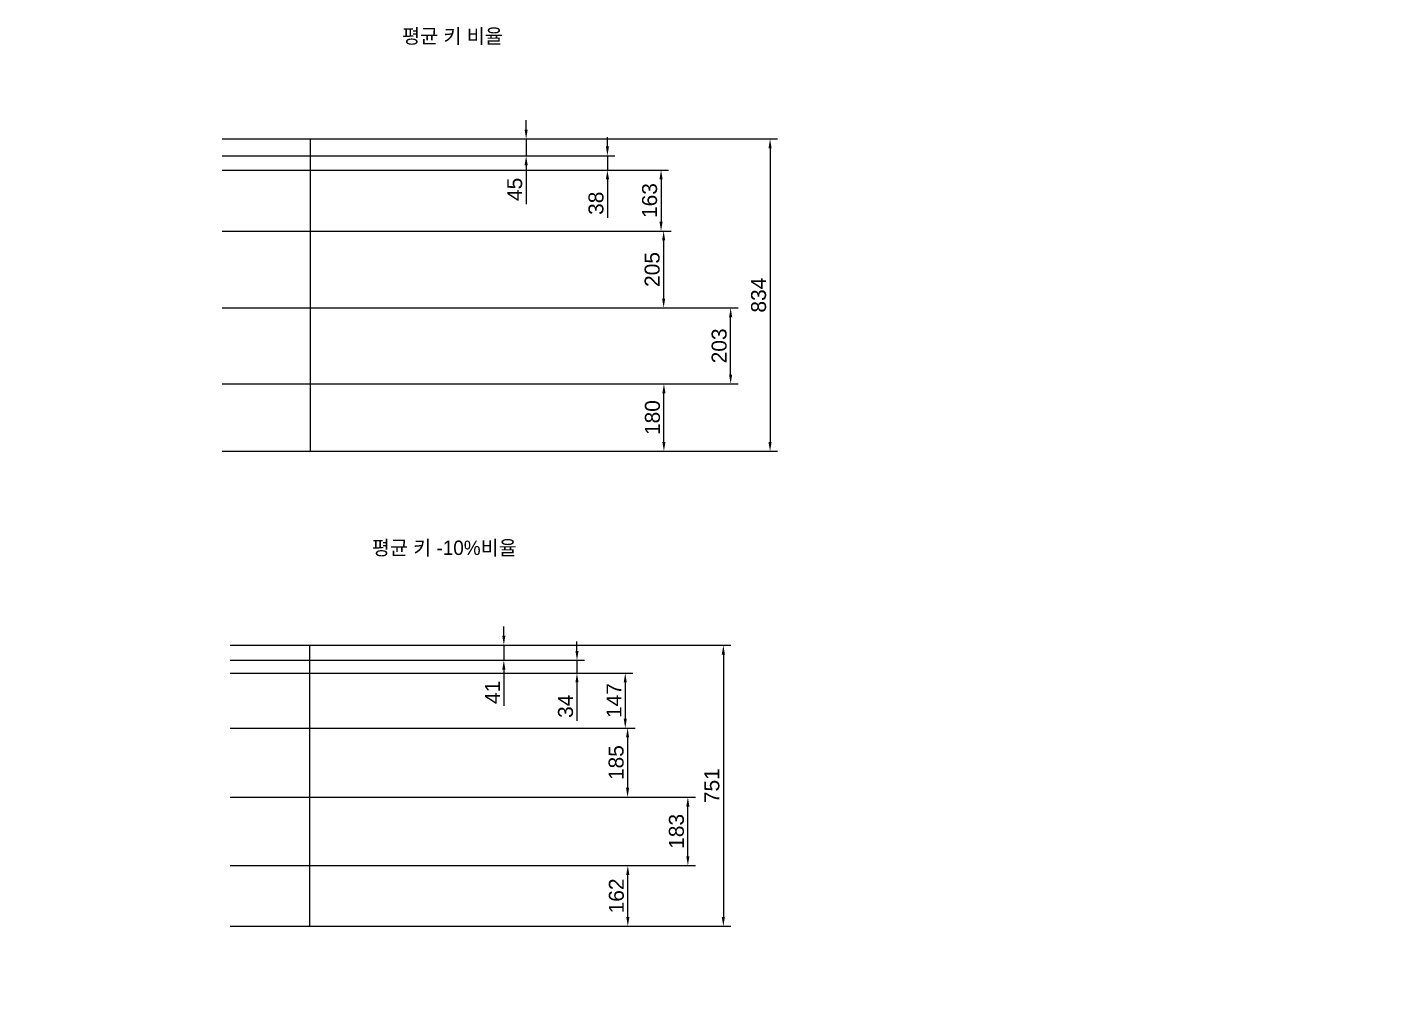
# Model space of a CAD drawing. Header units: millimetres. Extents: x -281 to 18273, y 674 to 20387.
# Drawn here: x 5051 to 8669, y 796 to 3356 of the extents above; entities that cross this region are included whole.
import ezdxf

# ---------------------------------------------------------------- set-up
doc = ezdxf.new("R2010")
doc.units = ezdxf.units.MM
doc.header["$PDMODE"] = 35
doc.header["$PDSIZE"] = 5
doc.styles.get("Standard").update_dxf_attribs({"font": 'arial.ttf'})
doc.dimstyles.new('이연주', dxfattribs={"dimscale": 10, "dimtxt": 4, "dimasz": 2.5, "dimexe": 2, "dimexo": 8, "dimgap": 1, "dimtad": 1, "dimdec": 0, "dimtxsty": 'Standard', "dimcen": 0, "dimclrd": 1, "dimclre": 1, "dimclrt": 2, "dimadec": 0, "dimazin": 0, "dimtfac": 1, "dimtdec": 0, "dimtmove": 0, "dimatfit": 3, "dimfxl": 1, "dimarcsym": 0})

# ---------------------------------------------------------------- blocks, each defined once
blk = doc.blocks.new('*D55')
at = {"color": 1, "lineweight": -2, "transparency": 16777216}
for p, q in [((5887.3, 2403.5), (6771.4, 2403.5)), ((6751.4, 2248.5), (6751.4, 2378.5)), ((5887.3, 2223.5), (6771.4, 2223.5))]:
    blk.add_line(p, q, dxfattribs=at)
at = {"color": 1, "transparency": 16777216}
for points in [[(6747.2, 2378.5), (6755.5, 2378.5), (6751.4, 2403.5)], [(6747.2, 2248.5), (6755.5, 2248.5), (6751.4, 2223.5)]]:
    blk.add_solid(points, dxfattribs=at)
at = {"layer": 'Defpoints', "color": 0, "transparency": 16777216}
for p in [(5807.3, 2403.5), (6751.4, 2403.5), (5807.3, 2223.5)]:
    blk.add_point(p, dxfattribs=at)
at = {"color": 2, "transparency": 16777216, "insert": (6720.9, 2313.5), "char_height": 40, "attachment_point": 5, "rotation": 90}
blk.add_mtext('180', dxfattribs=at)
blk = doc.blocks.new('*D56')
at = {"color": 1, "lineweight": -2, "transparency": 16777216}
for p, q in [((6070.9, 2606.5), (6949.6, 2606.5)), ((6929.6, 2428.5), (6929.6, 2581.5)), ((5887.3, 2403.5), (6949.6, 2403.5))]:
    blk.add_line(p, q, dxfattribs=at)
at = {"color": 1, "transparency": 16777216}
for points in [[(6925.4, 2581.5), (6933.7, 2581.5), (6929.6, 2606.5)], [(6925.4, 2428.5), (6933.7, 2428.5), (6929.6, 2403.5)]]:
    blk.add_solid(points, dxfattribs=at)
at = {"layer": 'Defpoints', "color": 0, "transparency": 16777216}
for p in [(5990.9, 2606.5), (6929.6, 2606.5), (5807.3, 2403.5)]:
    blk.add_point(p, dxfattribs=at)
at = {"color": 2, "transparency": 16777216, "insert": (6899.1, 2505), "char_height": 40, "attachment_point": 5, "rotation": 90}
blk.add_mtext('203', dxfattribs=at)
blk = doc.blocks.new('*D57')
at = {"color": 1, "lineweight": -2, "transparency": 16777216}
for p, q in [((5887.3, 2811.5), (6770.7, 2811.5)), ((6750.7, 2786.5), (6750.7, 2631.5)), ((5887.3, 2606.5), (6770.7, 2606.5))]:
    blk.add_line(p, q, dxfattribs=at)
at = {"color": 1, "transparency": 16777216}
for points in [[(6746.5, 2786.5), (6754.8, 2786.5), (6750.7, 2811.5)], [(6746.5, 2631.5), (6754.8, 2631.5), (6750.7, 2606.5)]]:
    blk.add_solid(points, dxfattribs=at)
at = {"layer": 'Defpoints', "color": 0, "transparency": 16777216}
for p in [(5807.3, 2811.5), (5807.3, 2606.5), (6750.7, 2606.5)]:
    blk.add_point(p, dxfattribs=at)
at = {"color": 2, "transparency": 16777216, "insert": (6720.2, 2709), "char_height": 40, "attachment_point": 5, "rotation": 90}
blk.add_mtext('205', dxfattribs=at)
blk = doc.blocks.new('*D58')
at = {"color": 1, "lineweight": -2, "transparency": 16777216}
for p, q in [((5887.3, 2974.5), (6763.7, 2974.5)), ((6743.7, 2949.5), (6743.7, 2836.5)), ((5887.3, 2811.5), (6763.7, 2811.5))]:
    blk.add_line(p, q, dxfattribs=at)
at = {"color": 1, "transparency": 16777216}
for points in [[(6739.6, 2949.5), (6747.9, 2949.5), (6743.7, 2974.5)], [(6739.6, 2836.5), (6747.9, 2836.5), (6743.7, 2811.5)]]:
    blk.add_solid(points, dxfattribs=at)
at = {"layer": 'Defpoints', "color": 0, "transparency": 16777216}
for p in [(5807.3, 2974.5), (5807.3, 2811.5), (6743.7, 2811.5)]:
    blk.add_point(p, dxfattribs=at)
at = {"color": 2, "transparency": 16777216, "insert": (6713.3, 2893), "char_height": 40, "attachment_point": 5, "rotation": 90}
blk.add_mtext('163', dxfattribs=at)
blk = doc.blocks.new('*D59')
at = {"color": 1, "lineweight": -2, "transparency": 16777216}
for p, q in [((6600.5, 3037.5), (6600.5, 3062.5)), ((5887.3, 3012.5), (6620.5, 3012.5)), ((6600.5, 3012.5), (6600.5, 2974.5)), ((5887.3, 2974.5), (6620.5, 2974.5)), ((6600.5, 2949.5), (6600.5, 2847.1))]:
    blk.add_line(p, q, dxfattribs=at)
at = {"color": 1, "transparency": 16777216}
for points in [[(6596.4, 3037.5), (6604.7, 3037.5), (6600.5, 3012.5)], [(6596.4, 2949.5), (6604.7, 2949.5), (6600.5, 2974.5)]]:
    blk.add_solid(points, dxfattribs=at)
at = {"layer": 'Defpoints', "color": 0, "transparency": 16777216}
for p in [(5807.3, 3012.5), (5807.3, 2974.5), (6600.5, 2974.5)]:
    blk.add_point(p, dxfattribs=at)
at = {"color": 2, "transparency": 16777216, "insert": (6570.1, 2885.8), "char_height": 40, "attachment_point": 5, "rotation": 90}
blk.add_mtext('38', dxfattribs=at)
blk = doc.blocks.new('*D60')
at = {"color": 1, "lineweight": -2, "transparency": 16777216}
for p, q in [((6383.4, 3082.5), (6383.4, 3107.5)), ((5887.3, 3057.5), (6403.4, 3057.5)), ((6383.4, 3057.5), (6383.4, 3012.5)), ((5887.3, 3012.5), (6403.4, 3012.5)), ((6383.4, 2987.5), (6383.4, 2883.3))]:
    blk.add_line(p, q, dxfattribs=at)
at = {"color": 1, "transparency": 16777216}
for points in [[(6379.3, 3082.5), (6387.6, 3082.5), (6383.4, 3057.5)], [(6379.3, 2987.5), (6387.6, 2987.5), (6383.4, 3012.5)]]:
    blk.add_solid(points, dxfattribs=at)
at = {"layer": 'Defpoints', "color": 0, "transparency": 16777216}
for p in [(5807.3, 3057.5), (5807.3, 3012.5), (6383.4, 3012.5)]:
    blk.add_point(p, dxfattribs=at)
at = {"color": 2, "transparency": 16777216, "insert": (6353.1, 2922.9), "char_height": 40, "attachment_point": 5, "rotation": 90}
blk.add_mtext('45', dxfattribs=at)
blk = doc.blocks.new('*D61')
at = {"color": 1, "lineweight": -2, "transparency": 16777216}
for p, q in [((5887.3, 3057.5), (7054.8, 3057.5)), ((7034.8, 3032.5), (7034.8, 2248.5)), ((5887.3, 2223.5), (7054.8, 2223.5))]:
    blk.add_line(p, q, dxfattribs=at)
at = {"color": 1, "transparency": 16777216}
for points in [[(7030.7, 3032.5), (7039, 3032.5), (7034.8, 3057.5)], [(7030.7, 2248.5), (7039, 2248.5), (7034.8, 2223.5)]]:
    blk.add_solid(points, dxfattribs=at)
at = {"layer": 'Defpoints', "color": 0, "transparency": 16777216}
for p in [(5807.3, 3057.5), (5807.3, 2223.5), (7034.8, 2223.5)]:
    blk.add_point(p, dxfattribs=at)
at = {"color": 2, "transparency": 16777216, "insert": (7004.4, 2640.5), "char_height": 40, "attachment_point": 5, "rotation": 90}
blk.add_mtext('834', dxfattribs=at)
blk = doc.blocks.new('*D66')
at = {"color": 1, "lineweight": -2, "transparency": 16777216}
for p, q in [((5885.4, 1117.3), (6675, 1117.3)), ((6655, 980.3), (6655, 1092.3)), ((5885.4, 955.3), (6675, 955.3))]:
    blk.add_line(p, q, dxfattribs=at)
at = {"color": 1, "transparency": 16777216}
for points in [[(6650.8, 1092.3), (6659.2, 1092.3), (6655, 1117.3)], [(6650.8, 980.3), (6659.2, 980.3), (6655, 955.3)]]:
    blk.add_solid(points, dxfattribs=at)
at = {"layer": 'Defpoints', "color": 0, "transparency": 16777216}
for p in [(5805.4, 1117.3), (6655, 1117.3), (5805.4, 955.3)]:
    blk.add_point(p, dxfattribs=at)
at = {"color": 2, "transparency": 16777216, "insert": (6624.6, 1036.3), "char_height": 40, "attachment_point": 5, "rotation": 90}
blk.add_mtext('162', dxfattribs=at)
blk = doc.blocks.new('*D67')
at = {"color": 1, "lineweight": -2, "transparency": 16777216}
for p, q in [((6050.6, 1300), (6835.4, 1300)), ((6815.4, 1142.3), (6815.4, 1275)), ((5885.4, 1117.3), (6835.4, 1117.3))]:
    blk.add_line(p, q, dxfattribs=at)
at = {"color": 1, "transparency": 16777216}
for points in [[(6811.2, 1275), (6819.5, 1275), (6815.4, 1300)], [(6811.2, 1142.3), (6819.5, 1142.3), (6815.4, 1117.3)]]:
    blk.add_solid(points, dxfattribs=at)
at = {"layer": 'Defpoints', "color": 0, "transparency": 16777216}
for p in [(5970.6, 1300), (6815.4, 1300), (5805.4, 1117.3)]:
    blk.add_point(p, dxfattribs=at)
at = {"color": 2, "transparency": 16777216, "insert": (6784.9, 1208.6), "char_height": 40, "attachment_point": 5, "rotation": 90}
blk.add_mtext('183', dxfattribs=at)
blk = doc.blocks.new('*D68')
at = {"color": 1, "lineweight": -2, "transparency": 16777216}
for p, q in [((5885.4, 1484.5), (6674.4, 1484.5)), ((6654.4, 1459.5), (6654.4, 1325)), ((5885.4, 1300), (6674.4, 1300))]:
    blk.add_line(p, q, dxfattribs=at)
at = {"color": 1, "transparency": 16777216}
for points in [[(6650.2, 1459.5), (6658.5, 1459.5), (6654.4, 1484.5)], [(6650.2, 1325), (6658.5, 1325), (6654.4, 1300)]]:
    blk.add_solid(points, dxfattribs=at)
at = {"layer": 'Defpoints', "color": 0, "transparency": 16777216}
for p in [(5805.4, 1484.5), (5805.4, 1300), (6654.4, 1300)]:
    blk.add_point(p, dxfattribs=at)
at = {"color": 2, "transparency": 16777216, "insert": (6623.9, 1392.2), "char_height": 40, "attachment_point": 5, "rotation": 90}
blk.add_mtext('185', dxfattribs=at)
blk = doc.blocks.new('*D63')
at = {"color": 1, "lineweight": -2, "transparency": 16777216}
for p, q in [((5885.4, 1631.2), (6668.1, 1631.2)), ((6648.1, 1606.2), (6648.1, 1509.5)), ((5885.4, 1484.5), (6668.1, 1484.5))]:
    blk.add_line(p, q, dxfattribs=at)
at = {"color": 1, "transparency": 16777216}
for points in [[(6644, 1606.2), (6652.3, 1606.2), (6648.1, 1631.2)], [(6644, 1509.5), (6652.3, 1509.5), (6648.1, 1484.5)]]:
    blk.add_solid(points, dxfattribs=at)
at = {"layer": 'Defpoints', "color": 0, "transparency": 16777216}
for p in [(5805.4, 1631.2), (5805.4, 1484.5), (6648.1, 1484.5)]:
    blk.add_point(p, dxfattribs=at)
at = {"color": 2, "transparency": 16777216, "insert": (6618.1, 1557.8), "char_height": 40, "attachment_point": 5, "rotation": 90}
blk.add_mtext('147', dxfattribs=at)
blk = doc.blocks.new('*D64')
at = {"color": 1, "lineweight": -2, "transparency": 16777216}
for p, q in [((6519.2, 1690.4), (6519.2, 1715.4)), ((5885.4, 1665.4), (6539.2, 1665.4)), ((6519.2, 1665.4), (6519.2, 1631.2)), ((5885.4, 1631.2), (6539.2, 1631.2)), ((6519.2, 1606.2), (6519.2, 1504.1))]:
    blk.add_line(p, q, dxfattribs=at)
at = {"color": 1, "transparency": 16777216}
for points in [[(6515.1, 1690.4), (6523.4, 1690.4), (6519.2, 1665.4)], [(6515.1, 1606.2), (6523.4, 1606.2), (6519.2, 1631.2)]]:
    blk.add_solid(points, dxfattribs=at)
at = {"layer": 'Defpoints', "color": 0, "transparency": 16777216}
for p in [(5805.4, 1665.4), (5805.4, 1631.2), (6519.2, 1631.2)]:
    blk.add_point(p, dxfattribs=at)
at = {"color": 2, "transparency": 16777216, "insert": (6488.8, 1542.6), "char_height": 40, "attachment_point": 5, "rotation": 90}
blk.add_mtext('34', dxfattribs=at)
blk = doc.blocks.new('*D65')
at = {"color": 1, "lineweight": -2, "transparency": 16777216}
for p, q in [((6323.9, 1730.9), (6323.9, 1755.9)), ((5885.4, 1705.9), (6343.9, 1705.9)), ((6323.9, 1705.9), (6323.9, 1665.4)), ((5885.4, 1665.4), (6343.9, 1665.4)), ((6323.9, 1640.4), (6323.9, 1544.2))]:
    blk.add_line(p, q, dxfattribs=at)
at = {"color": 1, "transparency": 16777216}
for points in [[(6319.7, 1730.9), (6328, 1730.9), (6323.9, 1705.9)], [(6319.7, 1640.4), (6328, 1640.4), (6323.9, 1665.4)]]:
    blk.add_solid(points, dxfattribs=at)
at = {"layer": 'Defpoints', "color": 0, "transparency": 16777216}
for p in [(5805.4, 1705.9), (5805.4, 1665.4), (6323.9, 1665.4)]:
    blk.add_point(p, dxfattribs=at)
at = {"color": 2, "transparency": 16777216, "insert": (6293.8, 1579.8), "char_height": 40, "attachment_point": 5, "rotation": 90}
blk.add_mtext('41', dxfattribs=at)
blk = doc.blocks.new('*D62')
at = {"color": 1, "lineweight": -2, "transparency": 16777216}
for p, q in [((5885.4, 1705.9), (6930.1, 1705.9)), ((6910.1, 1680.9), (6910.1, 980.3)), ((5885.4, 955.3), (6930.1, 955.3))]:
    blk.add_line(p, q, dxfattribs=at)
at = {"color": 1, "transparency": 16777216}
for points in [[(6905.9, 1680.9), (6914.3, 1680.9), (6910.1, 1705.9)], [(6905.9, 980.3), (6914.3, 980.3), (6910.1, 955.3)]]:
    blk.add_solid(points, dxfattribs=at)
at = {"layer": 'Defpoints', "color": 0, "transparency": 16777216}
for p in [(5805.4, 1705.9), (5805.4, 955.3), (6910.1, 955.3)]:
    blk.add_point(p, dxfattribs=at)
at = {"color": 2, "transparency": 16777216, "insert": (6879.7, 1330.6), "char_height": 40, "attachment_point": 5, "rotation": 90}
blk.add_mtext('751', dxfattribs=at)
blk = doc.blocks.new('*D235')
at = {"color": 1, "lineweight": -2, "transparency": 16777216}
for p, q in [((274.9, 2767.5), (274.9, 2876.4)), ((596, 2767.5), (596, 2876.4)), ((299.9, 2856.4), (571, 2856.4)), ((13423.5, 1167.5), (13640.2, 1167.5)), ((13620.2, 1142.5), (13620.2, 1019.7)), ((13423.5, 994.7), (13640.2, 994.7))]:
    blk.add_line(p, q, dxfattribs=at)
at = {"color": 1, "transparency": 16777216}
for points in [[(299.9, 2860.6), (299.9, 2852.2), (274.9, 2856.4)], [(571, 2860.6), (571, 2852.2), (596, 2856.4)], [(13616, 1142.5), (13624.3, 1142.5), (13620.2, 1167.5)], [(13616, 1019.7), (13624.3, 1019.7), (13620.2, 994.7)]]:
    blk.add_solid(points, dxfattribs=at)
at = {"layer": 'Defpoints', "color": 0, "transparency": 16777216}
for p in [(596, 2856.4), (274.9, 2687.5), (596, 2687.5), (13343.5, 1167.5), (13343.5, 994.7), (13620.2, 994.7)]:
    blk.add_point(p, dxfattribs=at)
at = {"color": 2, "transparency": 16777216, "insert": (435.4, 2886.8), "char_height": 40, "attachment_point": 5}
blk.add_mtext('321', dxfattribs=at)
at = {"color": 2, "transparency": 16777216, "insert": (13589.7, 1081.1), "char_height": 40, "attachment_point": 5, "rotation": 90}
blk.add_mtext('173', dxfattribs=at)
blk = doc.blocks.new('*D244')
at = {"color": 1, "lineweight": -2, "transparency": 16777216}
for p, q in [((-57.2, 2794.7), (136.8, 2794.7)), ((116.8, 2625.8), (116.8, 2769.7)), ((-57.2, 2600.8), (136.8, 2600.8)), ((10354.7, 1165.9), (10342.8, 1187.9)), ((10366.5, 1143.9), (10437.5, 1011.7)), ((10547.5, 806.9), (10449.3, 989.7))]:
    blk.add_line(p, q, dxfattribs=at)
at = {"color": 1, "transparency": 16777216}
for points in [[(112.6, 2769.7), (121, 2769.7), (116.8, 2794.7)], [(112.6, 2625.8), (121, 2625.8), (116.8, 2600.8)], [(10358.3, 1167.9), (10351, 1163.9), (10366.5, 1143.9)], [(10453, 991.7), (10445.6, 987.7), (10437.5, 1011.7)]]:
    blk.add_solid(points, dxfattribs=at)
at = {"layer": 'Defpoints', "color": 0, "transparency": 16777216}
for p in [(-137.2, 2794.7), (116.8, 2794.7), (-137.2, 2600.8), (10366.5, 1143.9), (10437.5, 1011.7)]:
    blk.add_point(p, dxfattribs=at)
at = {"color": 2, "transparency": 16777216, "char_height": 40, "attachment_point": 5}
for s, insert, rotation in [('194', (86.4, 2697.7), 90), ('∅150', (10539.4, 888.7), 298.2486)]:
    blk.add_mtext(s, dxfattribs=dict(at, insert=insert, rotation=rotation))
blk = doc.blocks.new('*D245')
at = {"color": 1, "lineweight": -2, "transparency": 16777216}
for p, q in [((-281.3, 2777.7), (-281.3, 2991.3)), ((-18.2, 2971.3), (-256.3, 2971.3)), ((6.8, 2777.7), (6.8, 2991.3)), ((11012.6, 1164), (10999.7, 1185.5)), ((11025.4, 1142.6), (11087, 1039.6)), ((11232.6, 796), (11099.8, 1018.1))]:
    blk.add_line(p, q, dxfattribs=at)
at = {"color": 1, "transparency": 16777216}
for points in [[(-256.3, 2975.5), (-256.3, 2967.1), (-281.3, 2971.3)], [(-18.2, 2975.5), (-18.2, 2967.1), (6.8, 2971.3)], [(11016.1, 1166.2), (11009, 1161.9), (11025.4, 1142.6)], [(11103.4, 1020.3), (11096.2, 1016), (11087, 1039.6)]]:
    blk.add_solid(points, dxfattribs=at)
at = {"layer": 'Defpoints', "color": 0, "transparency": 16777216}
for p in [(-281.3, 2971.3), (-281.3, 2697.7), (6.8, 2697.7), (11025.4, 1142.6), (11087, 1039.6)]:
    blk.add_point(p, dxfattribs=at)
at = {"color": 2, "transparency": 16777216, "insert": (-137.2, 3001.7), "char_height": 40, "attachment_point": 5}
blk.add_mtext('288', dxfattribs=at)
at = {"color": 2, "transparency": 16777216, "insert": (11220.7, 877.3), "char_height": 40, "attachment_point": 5, "rotation": 300.8736}
blk.add_mtext('∅120', dxfattribs=at)

msp = doc.modelspace()

# ---------------------------------------------------------------- linework, layer by layer
for p, q in [((5571.6, 3057.5), (6488.6, 3057.5)), ((5807.3, 2223.5), (5807.3, 3057.5)), ((5571.6, 3012.5), (6488.6, 3012.5)), ((5571.6, 2974.5), (6488.6, 2974.5)), ((5571.6, 2811.5), (6488.6, 2811.5)), ((5571.6, 2606.5), (6488.6, 2606.5)), ((5571.6, 2403.5), (6488.6, 2403.5)), ((5571.6, 2223.5), (6488.6, 2223.5)), ((5593.2, 1705.9), (6418.5, 1705.9)), ((5805.4, 955.3), (5805.4, 1705.9)), ((5593.2, 1665.4), (6418.5, 1665.4)), ((5593.2, 1631.2), (6418.5, 1631.2)), ((5593.2, 1484.5), (6418.5, 1484.5)), ((5593.2, 1300), (6418.5, 1300)), ((5593.2, 1117.3), (6418.5, 1117.3)), ((5593.2, 955.3), (6418.5, 955.3))]:
    msp.add_line(p, q)

# ---------------------------------------------------------------- texts
at = {"char_height": 38.497, "attachment_point": 5}
for s, insert in [('\\pxqc;{\\fGulim|b0|i0|c129|p50;\\C2; 평균 키 비율}', (6179.7, 3330)), ('\\pxqc;{\\fGulim|b0|i0|c129|p50;\\C2; 평균 키 -10%비율}', (6157.8, 1963.8))]:
    msp.add_mtext_dynamic_manual_height_columns(s, width=2355.687, gutter_width=48.1, heights=[0], dxfattribs=dict(at, insert=insert))

# ---------------------------------------------------------------- dimensions: what is measured, and where the dimension line sits
for base, p1, p2, picture, middle in [((6383.4, 3012.5), (5807.3, 3057.5), (5807.3, 3012.5), '*D60', (6353.1, 2922.9)), ((6600.5, 2974.5), (5807.3, 3012.5), (5807.3, 2974.5), '*D59', (6570.1, 2885.8)), ((7034.8, 2223.5), (5807.3, 3057.5), (5807.3, 2223.5), '*D61', (7004.4, 2640.5)), ((6743.7, 2811.5), (5807.3, 2974.5), (5807.3, 2811.5), '*D58', (6713.3, 2893)), ((13620.2, 994.7), (13343.5, 1167.5), (13343.5, 994.7), '*D235', (13589.7, 1081.1)), ((116.8, 2794.7), (-137.2, 2600.8), (-137.2, 2794.7), '*D244', (86.4, 2697.7)), ((6750.7, 2606.5), (5807.3, 2811.5), (5807.3, 2606.5), '*D57', (6720.2, 2709)), ((6929.6, 2606.5), (5807.3, 2403.5), (5990.9, 2606.5), '*D56', (6899.1, 2505)), ((6751.4, 2403.5), (5807.3, 2223.5), (5807.3, 2403.5), '*D55', (6720.9, 2313.5)), ((6323.8520581, 1665.3589303), (5805.3737601, 1705.8589303), (5805.3737601, 1665.3589303), '*D65', (6293.7702027, 1579.7654787)), ((6519.2, 1631.2), (5805.4, 1665.4), (5805.4, 1631.2), '*D64', (6488.8, 1542.6)), ((6910.1, 955.3), (5805.4, 1705.9), (5805.4, 955.3), '*D62', (6879.7, 1330.6)), ((6648.1, 1484.5), (5805.4, 1631.2), (5805.4, 1484.5), '*D63', (6618.1, 1557.8)), ((6654.3678259, 1299.9589303), (5805.3737601, 1484.4589303), (5805.3737601, 1299.9589303), '*D68', (6623.9449064, 1392.2089303)), ((6815.4, 1300), (5805.4, 1117.3), (5970.6, 1300), '*D67', (6784.9, 1208.6)), ((6655, 1117.3), (5805.4, 955.3), (5805.4, 1117.3), '*D66', (6624.6, 1036.3))]:
    dim = msp.add_linear_dim(base=base, p1=p1, p2=p2, angle=90, dimstyle='이연주')
    dim.commit()
    dim.dimension.update_dxf_attribs({"geometry": picture, "text_midpoint": middle})
dim = msp.add_linear_dim(base=(-281.3, 2971.3), p1=(6.8, 2697.7), p2=(-281.3, 2697.7), angle=180, dimstyle='이연주')
dim.commit()
dim.dimension.update_dxf_attribs({"geometry": '*D245', "text_midpoint": (-137.2, 2971.3), "dimtype": 160})
for p1, p2, picture, middle in [((11025.4, 1142.6), (11087, 1039.6), '*D245', (11193.7, 861.1)), ((10366.5, 1143.9), (10437.5, 1011.7), '*D244', (10511.6, 873.7))]:
    dim = msp.add_diameter_dim_2p(p1=p1, p2=p2, dimstyle='이연주')
    dim.commit()
    dim.dimension.update_dxf_attribs({"geometry": picture, "text_midpoint": middle, "dimtype": 163})
dim = msp.add_linear_dim(base=(596, 2856.4), p1=(274.9, 2687.5), p2=(596, 2687.5), dimstyle='이연주')
dim.commit()
dim.dimension.update_dxf_attribs({"geometry": '*D235', "text_midpoint": (435.4, 2856.4), "dimtype": 160})

doc.saveas('drawing.dxf')
